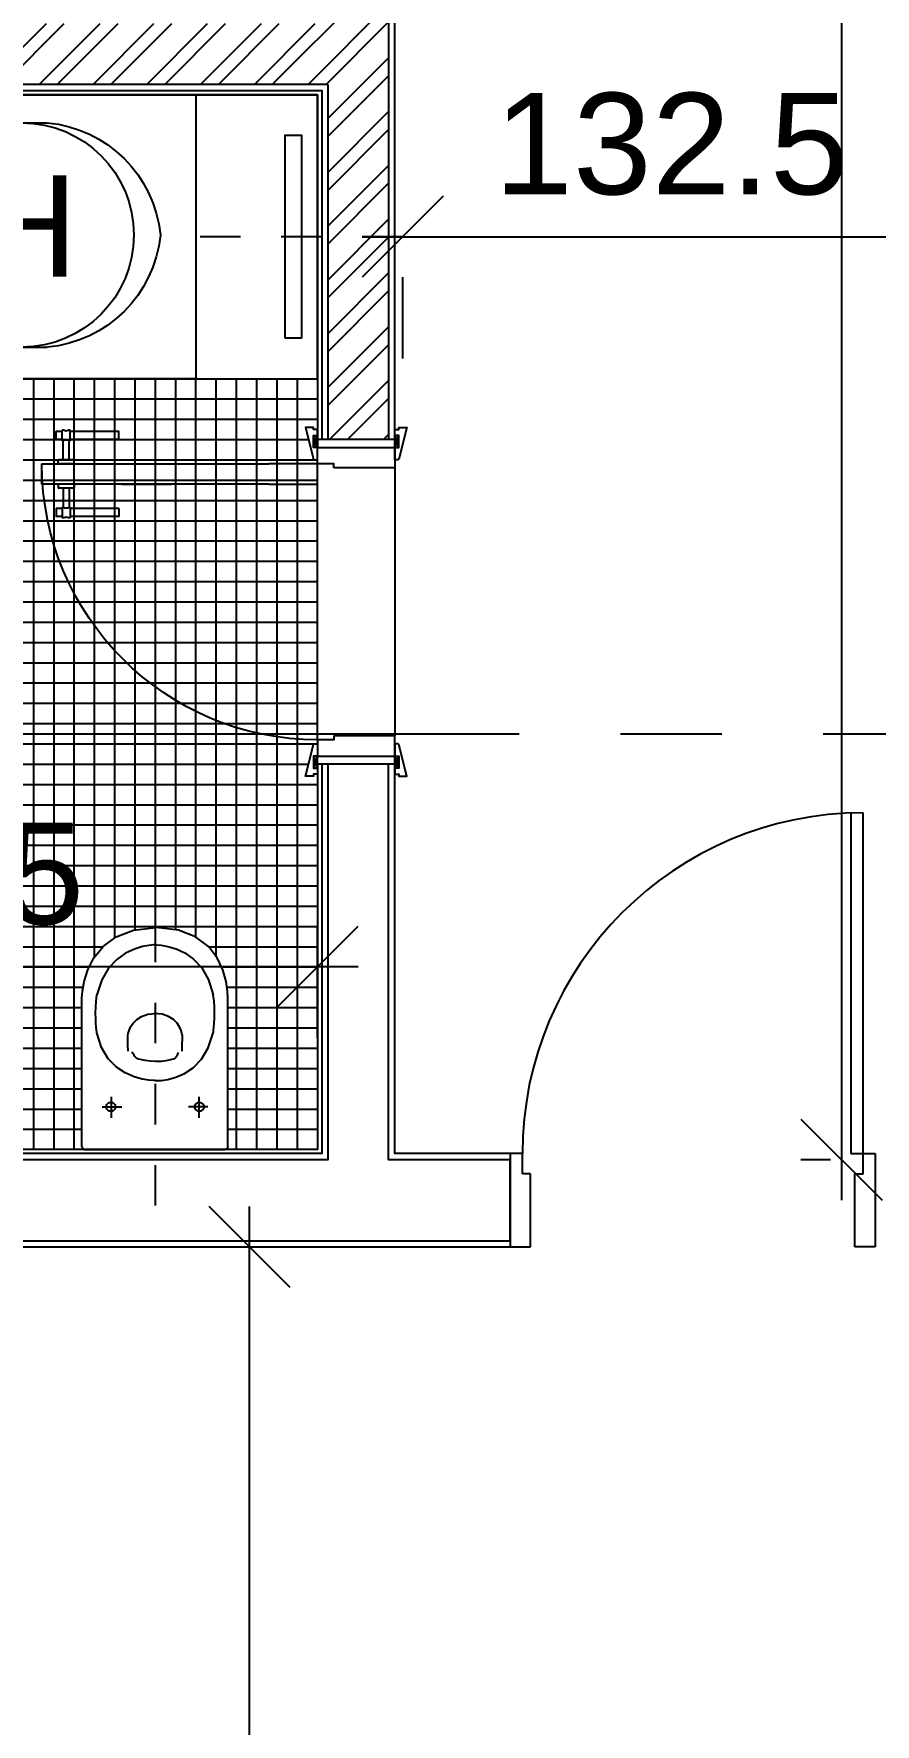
# Model space of a CAD drawing. Extents: x 186.8 to 246.9, y -2.6 to 70.8.
# Drawn here: x 200.941 to 203.016, y 10.409 to 14.575 of the extents above; entities that cross this region are included whole.
import ezdxf
from ezdxf.enums import TextEntityAlignment as Align

# ---------------------------------------------------------------- set-up
doc = ezdxf.new("R2010")
doc.units = 0
doc.header["$MEASUREMENT"] = 0
doc.header["$PDMODE"] = 35
doc.header["$PDSIZE"] = 0.3
for name, pattern in [('AXIS_100$0$A-AXIS$0$PHANTOM', [2.5, 1.25, -0.25, 0.25, -0.25, 0.25, -0.25]), ('CENTER', [2, 1.25, -0.25, 0.25, -0.25]), ('DASHDOTX2', [50.8, 25.4, -12.7, 0, -12.7]), ('HIDDEN', [0.3, 0.2, -0.1])]:
    doc.linetypes.add(name, pattern=pattern)
doc.layers.get('0').update_dxf_attribs({"linetype": 'CONTINUOUS'})
doc.layers.get('DEFPOINTS').update_dxf_attribs({"linetype": 'CONTINUOUS'})
for name, color, linetype in [('A-AXIS-SANITARY', 10, 'DASHDOTX2'), ('a-dim', 3, 'CONTINUOUS'), ('A-DOORS', 1, 'CONTINUOUS'), ('A-FLOR-PFIX', 61, 'CONTINUOUS'), ('A-HATCH-WALL', 8, 'CONTINUOUS'), ('A-heater', 61, 'CONTINUOUS'), ('A-HEATER-axis', 5, 'HIDDEN'), ('A-NOMENCLATURE', 3, 'CONTINUOUS'), ('A-PLASTER', 8, 'CONTINUOUS'), ('A-PORTE', 1, 'CONTINUOUS'), ('A-PROJ-TIL-BATH', 8, 'CONTINUOUS'), ('A-SANIT', 95, 'CONTINUOUS'), ('A-SECT-TILE', 12, 'CONTINUOUS'), ('A-WALL', 4, 'CONTINUOUS'), ('AXIS_100$0$A-AXIS-100', 10, 'AXIS_100$0$A-AXIS$0$PHANTOM')]:
    doc.layers.add(name, color=color, linetype=linetype)
doc.styles.add('A100-STEXT', font='ARIAL.TTF', dxfattribs={"height": 0.25})
doc.dimstyles.new('A100-DIM', dxfattribs={"dimtxt": 0.25, "dimasz": 0.2, "dimexe": 0.1, "dimexo": 0.3, "dimgap": 0.1, "dimtad": 1, "dimlfac": 100, "dimrnd": 0.5, "dimdsep": 46, "dimtxsty": 'A100-STEXT', "dimblk1": 'OBLIQUE', "dimblk2": 'OBLIQUE', "dimsah": 1, "dimcen": -0.05, "dimdle": 0.1, "dimclrd": 15, "dimclre": 15, "dimclrt": 256, "dimadec": 0, "dimazin": 0, "dimtfac": 0.28, "dimtix": 1, "dimtmove": 2, "dimatfit": 3, "dimldrblk": 'OBLIQUE', "dimfxl": 0, "dimtolj": 1, "dimarcsym": 0})

# ---------------------------------------------------------------- blocks, each defined once
blk = doc.blocks.new('bathtub')
at = {"layer": 'A-SANIT'}
for p, q in [((-0.7, 0), (-0.7, 1.7)), ((0, 0), (0, 1.7)), ((-0.5761, 1.3825), (-0.5761, 0.9759)), ((-0.1322, 1.3819), (-0.1322, 0.9753)), ((-0.6305, 1.3586), (-0.6305, 0.3667)), ((-0.0778, 1.3586), (-0.0778, 0.3667)), ((-0.6305, 0.9759), (-0.5761, 0.9759)), ((-0.0778, 0.9753), (-0.1322, 0.9753)), ((-0.6305, 0.937), (-0.5916, 0.937)), ((-0.5761, 0.9214), (-0.5761, 0.8903)), ((-0.1322, 0.9208), (-0.1322, 0.8897)), ((-0.0778, 0.9364), (-0.1167, 0.9364)), ((-0.6305, 0.8747), (-0.5916, 0.8747)), ((-0.6305, 0.8359), (-0.5851, 0.8359)), ((-0.0778, 0.8353), (-0.1232, 0.8353)), ((-0.0778, 0.8742), (-0.1167, 0.8742))]:
    blk.add_line(p, q, dxfattribs=at)
blk.add_lwpolyline([(0, 1.7), (-0.7, 1.7), (-0.7, 0), (0, 0)], close=True, dxfattribs=at)
for centre, radius, start, end in [((-0.3498, 1.3363), 0.2816, 90.8902, 175.4646), ((-0.3661, 1.3819), 0.21, 86.743, 180), ((-0.3573, 1.3377), 0.2803, 4.283, 89.3622), ((-0.3422, 1.3819), 0.21, 0, 93.257), ((-0.5916, 0.9214), 0.0156, 0, 90), ((-0.1167, 0.9208), 0.0156, 90, 180), ((-0.5916, 0.8903), 0.0156, 270, 0), ((-0.1167, 0.8897), 0.0156, 180, 270), ((-0.5851, 0.8203), 0.0156, 23.3684, 90), ((-0.1232, 0.8197), 0.0156, 90, 156.6316), ((-5.5617, 1.4689), 5.0395, 348.0986, 352.3207), ((-0.6191, 0.8056), 0.0526, 349.51, 23.3684), ((-0.0892, 0.805), 0.0526, 156.6316, 190.49), ((4.8534, 1.4689), 5.0395, 187.6793, 191.9014), ((-0.3542, 0.4296), 0.2764, 180, 0), ((-0.3245, 0.3937), 0.3073, 185.0523, 264.4541), ((-0.3838, 0.3937), 0.3073, 275.5459, 354.9477)]:
    blk.add_arc(centre, radius, start, end, dxfattribs=at)
blk = doc.blocks.new('A$C45807027')
at = {"layer": 'A-DOORS'}
for p, q in [((0, 0.009), (-0.009, -0.019)), ((-0.009, 0.009), (0, -0.019)), ((0.19, 0.009), (0.199, -0.019)), ((0.199, 0.009), (0.19, -0.019)), ((0.68, 0.0005), (0.68, 0.0195)), ((0.6805, 0.02), (0.8, 0.02)), ((0.8, -0.003), (0.8, 0.023)), ((0.8, 0.023), (0.805, 0.023)), ((0.815, 0.023), (0.82, 0.023)), ((0.82, -0.003), (0.82, 0.023)), ((0.82, 0.02), (0.8345, 0.02)), ((0.835, 0.0005), (0.835, 0.0195)), ((0.6805, 0), (0.8, 0)), ((0.8, -0.003), (0.8025, -0.003)), ((0.8025, -0.05), (0.8025, -0.003)), ((0.8175, -0.05), (0.8175, -0.003)), ((0.8175, -0.003), (0.82, -0.003)), ((0.82, 0), (0.8345, 0)), ((0.19, -0.11), (0.19, -0.06)), ((0.19, -0.06), (0.31, -0.06)), ((0.75, -0.06), (0.31, -0.06)), ((0.673, -0.06), (0.55, -0.06)), ((0.87, -0.06), (0.75, -0.06)), ((0.79, -0.06), (0.79, -0.052)), ((0.79, -0.06), (0.83, -0.06)), ((0.792, -0.05), (0.828, -0.05)), ((0.83, -0.06), (0.83, -0.052)), ((0.87, -0.11), (0.87, -0.06)), ((0.31, -0.11), (0.19, -0.11)), ((0.31, -0.11), (0.75, -0.11)), ((0.673, -0.11), (0.55, -0.11)), ((0.75, -0.11), (0.87, -0.11)), ((0.79, -0.11), (0.79, -0.118)), ((0.79, -0.11), (0.83, -0.11)), ((0.792, -0.12), (0.828, -0.12)), ((0.8025, -0.12), (0.8025, -0.167)), ((0.8175, -0.12), (0.8175, -0.167)), ((0.83, -0.11), (0.83, -0.118)), ((0.68, -0.1705), (0.68, -0.1895)), ((0.6805, -0.17), (0.8, -0.17)), ((0.6805, -0.19), (0.8, -0.19)), ((0.8, -0.167), (0.8, -0.193)), ((0.8, -0.167), (0.8025, -0.167)), ((0.8, -0.193), (0.805, -0.193)), ((0.815, -0.193), (0.82, -0.193)), ((0.8175, -0.167), (0.82, -0.167)), ((0.82, -0.167), (0.82, -0.193)), ((0.82, -0.17), (0.8345, -0.17)), ((0.82, -0.19), (0.8345, -0.19)), ((0.835, -0.1705), (0.835, -0.1895)), ((0, -0.809), (-0.009, -0.781)), ((-0.009, -0.809), (0, -0.781)), ((0.19, -0.809), (0.199, -0.781)), ((0.199, -0.809), (0.19, -0.781))]:
    blk.add_line(p, q, dxfattribs=at)
at = {"layer": 'A-DOORS', "color": 8}
for p, q in [((0, -0.07), (0, -0.73)), ((0.19, -0.74), (0.19, -0.06))]:
    blk.add_line(p, q, dxfattribs=at)
at = {"layer": 'A-DOORS'}
for points in [[(0, 0.01), (0, 0.025), (-0.01, 0.025), (-0.01, 0.03), (-0.03, 0.03), (-0.0104, -0.0482, 0.381769), (-0.0084, -0.05), (0, -0.05), (0, -0.02), (-0.01, -0.02), (-0.01, 0.01), (0, 0.01)], [(0.19, 0.01), (0.19, 0.025), (0.2, 0.025), (0.2, 0.03), (0.22, 0.03), (0.2004, -0.0482, -0.381769), (0.1984, -0.05), (0.19, -0.05), (0.19, -0.02), (0.2, -0.02), (0.2, 0.01), (0.19, 0.01)], [(0, -0.81), (0, -0.825), (-0.01, -0.825), (-0.01, -0.83), (-0.03, -0.83), (-0.0104, -0.7518, -0.381769), (-0.0084, -0.75), (0, -0.75), (0, -0.78), (-0.01, -0.78), (-0.01, -0.81), (0, -0.81)], [(0.19, -0.81), (0.19, -0.825), (0.2, -0.825), (0.2, -0.83), (0.22, -0.83), (0.2004, -0.7518, 0.381769), (0.1984, -0.75), (0.19, -0.75), (0.19, -0.78), (0.2, -0.78), (0.2, -0.81), (0.19, -0.81)]]:
    blk.add_lwpolyline(points, format="xyb", dxfattribs=at)
for points in [[(0, 0.009), (0, -0.019), (-0.009, -0.019), (-0.009, 0.009)], [(0.19, 0.009), (0.19, -0.019), (0.199, -0.019), (0.199, 0.009)], [(0, -0.809), (0, -0.781), (-0.009, -0.781), (-0.009, -0.809)], [(0.19, -0.809), (0.19, -0.781), (0.199, -0.781), (0.199, -0.809)]]:
    blk.add_lwpolyline(points, close=True, dxfattribs=at)
for points in [[(0, 0), (0.19, 0), (0.19, -0.02), (0, -0.02), (0, 0)], [(0.19, -0.02), (0, -0.02), (0, -0.07), (0.15, -0.07)], [(0.15, -0.07), (0.15, -0.06), (0.19, -0.06), (0.19, -0.02)], [(0.19, -0.78), (0, -0.78), (0, -0.73), (0.15, -0.73)], [(0.15, -0.73), (0.15, -0.74), (0.19, -0.74), (0.19, -0.78)], [(0, -0.8), (0.19, -0.8), (0.19, -0.78), (0, -0.78), (0, -0.8)]]:
    blk.add_lwpolyline(points, dxfattribs=at)
blk.add_arc((0.1897, -0.0597), 0.6803, 270.0254, 359.9746, dxfattribs=at)
at = {"layer": 'A-DOORS', "extrusion": (0, 0, -1)}
for centre, major_axis, start_param, end_param in [((0.6805, 0.0195), (-0.000354, 0.000354), 5.497787, 7.068583), ((0.6805, 0.0005), (0.000354, 0.000354), 2.356194, 3.926991), ((0.81, 0.0306), (-0.00642, 0.00642), 3.344077, 4.509904), ((0.8345, 0.0195), (0.000354, 0.000354), -0.785398, 0.785398), ((0.8345, 0.0005), (-0.000354, 0.000354), 2.356194, 3.926991), ((0.81, -0.021), (-0.0138, 0.0138), 0.390607, 1.180189), ((0.792, -0.052), (-0.00141, 0.00141), 5.497787, 7.068583), ((0.828, -0.052), (0.00141, 0.00141), -0.785398, 0.785398), ((0.792, -0.118), (-0.00141, 0.00141), 3.926991, 5.497787), ((0.828, -0.118), (-0.00141, 0.00141), 2.356194, 3.926991), ((0.6805, -0.1705), (-0.000354, 0.000354), 5.497787, 7.068583), ((0.6805, -0.1895), (0.000354, 0.000354), 2.356194, 3.926991), ((0.81, -0.149), (-0.0138, 0.0138), 3.5322, 4.321782), ((0.81, -0.2006), (-0.00642, 0.00642), 0.202485, 1.368312), ((0.8345, -0.1705), (0.000354, 0.000354), -0.785398, 0.785398), ((0.8345, -0.1895), (0.000354, 0.000354), 0.785398, 2.356194)]:
    blk.add_ellipse(centre, major_axis=major_axis, ratio=1, start_param=start_param, end_param=end_param, dxfattribs=at)
blk = doc.blocks.new('A$C1C8D3502')
at = {"layer": 'A-heater'}
blk.add_lwpolyline([(0, -0.5), (0, 0), (-0.04, 0), (-0.04, -0.5)], close=True, dxfattribs=at)
at = {"layer": 'A-HEATER-axis', "ltscale": 0.5}
blk.add_line((-0.29, -0.25), (0.25, -0.25), dxfattribs=at)
blk = doc.blocks.new('A$C4412624D')
for points in [[(-363.316505, 205.931824, 0), (-369.377186, 205.812927, 0), (-385.619804, 204.401184, 0), (-409.135235, 200.113983, 0), (-437.014357, 191.368836, 0), (-466.348038, 176.583069, 0), (-494.227158, 154.174194, 0), (-517.742592, 122.559601, 0), (-533.985207, 80.156738, 0), (-540.045876, 25.382996, 0)], [(-7.305237, 205.931824, 0), (-19.51413, 205.931824, 0), (-52.233948, 205.931824, 0), (-99.604431, 205.931824, 0), (-155.76532, 205.931824, 0), (-214.856354, 205.931793, 0), (-271.017242, 205.931793, 0), (-318.387726, 205.931793, 0), (-351.107536, 205.931763, 0), (-363.316406, 205.931763, 0)], [(-7.305237, 205.931824, 0), (-7.054718, 205.891724, 0), (-6.383331, 205.746399, 0), (-5.411285, 205.458283, 0), (-4.258881, 204.989777, 0), (-3.046356, 204.303314, 0), (-1.893951, 203.361298, 0), (-0.921936, 202.126221, 0), (-0.250519, 200.560455, 0), (0, 198.626465, 0)], [(-497.934326, 27.701111, 0), (-497.803253, 31.697464, 0), (-496.723526, 42.562134, 0), (-493.665352, 58.608521, 0), (-487.598946, 78.150055, 0), (-477.494526, 99.500153, 0), (-462.322313, 120.972229, 0), (-441.052518, 140.879669, 0), (-412.655359, 157.53595, 0), (-376.101051, 169.254425, 0)], [(-283.871368, 169.254578, 0), (-285.531082, 169.495087, 0), (-290.24971, 170.096344, 0), (-297.636414, 170.87796, 0), (-307.300392, 171.659577, 0), (-318.850838, 172.260834, 0), (-331.896935, 172.501343, 0), (-346.047874, 172.200714, 0), (-360.912849, 171.17862, 0), (-376.101044, 169.254608, 0)], [(-167.899292, 27.713638, 0), (-167.94632, 31.783478, 0), (-168.779755, 42.831787, 0), (-171.43811, 59.116745, 0), (-176.960022, 78.896546, 0), (-186.383972, 100.429382, 0), (-200.748535, 121.973389, 0), (-221.092255, 141.786835, 0), (-248.453674, 158.127808, 0), (-283.871368, 169.254547, 0)], [(-0.000031, 198.626618, 0), (-0.000031, 186.942688, 0), (-0.000031, 155.629791, 0), (-0.000031, 110.296204, 0), (-0.000031, 56.550171, 0), (0, 0, 0), (0, -53.746025, 0), (0, -99.079628, 0), (0.000031, -130.392528, 0), (0.000031, -142.076446, 0)], [(-128.633087, 134.554077, 0), (-126.879395, 134.554077, 0), (-122.179504, 134.554077, 0), (-115.375183, 134.554077, 0), (-107.308197, 134.554077, 0), (-98.820343, 134.554108, 0), (-90.753357, 134.554108, 0), (-83.949036, 134.554108, 0), (-79.249146, 134.554138, 0), (-77.495453, 134.554138, 0)], [(-93.019531, 135.467438, 0), (-93.196075, 137.437134, 0), (-93.705109, 139.291046, 0), (-94.515656, 140.998169, 0), (-95.596771, 142.527588, 0), (-96.917511, 143.848328, 0), (-98.446899, 144.929444, 0), (-100.154022, 145.740021, 0), (-102.007935, 146.249054, 0), (-103.977631, 146.425629, 0), (-103.977631, 146.425537, 0), (-105.947327, 146.248993, 0), (-107.801239, 145.73996, 0), (-109.508362, 144.929413, 0), (-111.03775, 143.848328, 0), (-112.358459, 142.527588, 0), (-113.439575, 140.99823, 0), (-114.250092, 139.291107, 0), (-114.759094, 137.437256, 0), (-114.935638, 135.46759, 0), (-114.93573, 135.467438, 0), (-114.759186, 133.497742, 0), (-114.250153, 131.643829, 0), (-113.439606, 129.936707, 0), (-112.35849, 128.407288, 0), (-111.03775, 127.086548, 0), (-109.508362, 126.005432, 0), (-107.801239, 125.194855, 0), (-105.947327, 124.685822, 0), (-103.977631, 124.509247, 0), (-103.977631, 124.509339, 0), (-102.007935, 124.685883, 0), (-100.154022, 125.194916, 0), (-98.446899, 126.005463, 0), (-96.917511, 127.086548, 0), (-95.596802, 128.407288, 0), (-94.515686, 129.936646, 0), (-93.70517, 131.643768, 0), (-93.196167, 133.49762, 0), (-93.019623, 135.467285, 0)], [(-103.977631, 156.470307, 0), (-103.977631, 154.841889, 0), (-103.977631, 150.477722, 0), (-103.977631, 144.159454, 0), (-103.977631, 136.668732, 0), (-103.977661, 128.787171, 0), (-103.977661, 121.296448, 0), (-103.977661, 114.97818, 0), (-103.977692, 110.614014, 0), (-103.977692, 108.985626, 0)], [(-239.127029, 93.496338, 0), (-244.453003, 93.570557, 0), (-249.945557, 93.674713, 0), (-255.392944, 93.798554, 0), (-260.583328, 93.931671, 0), (-265.304947, 94.063751, 0), (-269.345993, 94.184479, 0), (-272.494675, 94.283508, 0), (-274.5392, 94.350495, 0), (-275.267776, 94.375122, 0), (-275.267746, 94.375122, 0), (-277.177994, 94.160919, 0), (-282.297455, 93.202637, 0), (-289.709213, 91.026795, 0), (-298.496338, 87.159912, 0), (-307.741928, 81.128479, 0), (-316.529068, 72.45903, 0), (-323.940826, 60.67807, 0), (-329.060295, 45.312103, 0), (-330.970551, 25.887634, 0)], [(-222.988953, 73.828949, 0), (-223.338638, 74.133179, 0), (-224.304276, 74.948532, 0), (-225.760712, 76.128952, 0), (-227.582809, 77.528443, 0), (-229.645447, 79.000946, 0), (-231.823486, 80.400421, 0), (-233.99176, 81.580872, 0), (-236.025146, 82.39621, 0), (-237.798523, 82.70047, 0)], [(-222.988953, 73.828949, 0), (-222.415253, 72.286972, 0), (-220.969742, 67.851441, 0), (-219.065781, 60.807938, 0), (-217.11673, 51.442078, 0), (-215.53595, 40.039414, 0), (-214.736816, 26.885574, 0), (-215.132675, 12.266113, 0), (-217.136887, -3.533356, 0), (-221.162842, -20.227234, 0)], [(-363.316505, -149.381658, 0), (-369.377186, -149.461094, 0), (-385.619804, -148.580885, 0), (-409.135235, -145.063267, 0), (-437.014357, -137.230472, 0), (-466.348038, -123.404728, 0), (-494.227158, -101.908272, 0), (-517.742592, -71.063339, 0), (-533.985207, -29.192154, 0), (-540.045876, 25.383057, 0)], [(-497.934326, 27.701111, 0), (-497.877174, 23.658875, 0), (-496.982231, 12.679642, 0), (-494.164284, -3.515335, 0), (-488.338104, -23.204819, 0), (-478.41848, -44.667587, 0), (-463.320183, -66.182388, 0), (-441.957998, -86.028, 0), (-413.246702, -102.483177, 0), (-376.101074, -113.826691, 0)], [(-239.127029, -38.068466, 0), (-244.453003, -38.14267, 0), (-249.945557, -38.246841, 0), (-255.392944, -38.370651, 0), (-260.583328, -38.503769, 0), (-265.304947, -38.635849, 0), (-269.345993, -38.756561, 0), (-272.494675, -38.855591, 0), (-274.5392, -38.922577, 0), (-275.267776, -38.947189, 0), (-275.267746, -38.947235, 0), (-277.177994, -38.733047, 0), (-282.297455, -37.774811, 0), (-289.709213, -35.599045, 0), (-298.496338, -31.732208, 0), (-307.741928, -25.700821, 0), (-316.529068, -17.031387, 0), (-323.940826, -5.250381, 0), (-329.060295, 10.115692, 0), (-330.970551, 29.540344, 0)], [(-167.899292, 27.713638, 0), (-167.835449, 23.744888, 0), (-168.391693, 12.949295, 0), (-170.689728, -3.00711, 0), (-175.851273, -22.458359, 0), (-184.998032, -43.738403, 0), (-199.251709, -65.181274, 0), (-219.733994, -85.120949, 0), (-247.56662, -101.891426, 0), (-283.871277, -113.826691, 0)], [(-221.162796, -20.227218, 0), (-221.512482, -20.531448, 0), (-222.478119, -21.346786, 0), (-223.934555, -22.527222, 0), (-225.756668, -23.926681, 0), (-227.819305, -25.39917, 0), (-229.99733, -26.79863, 0), (-232.165619, -27.97905, 0), (-234.19902, -28.794388, 0), (-235.972382, -29.098617, 0)], [(-128.633087, -79.126785, 0), (-126.879395, -79.126785, 0), (-122.179504, -79.126785, 0), (-115.375183, -79.126785, 0), (-107.308197, -79.126793, 0), (-98.820343, -79.126793, 0), (-90.753357, -79.1268, 0), (-83.949036, -79.1268, 0), (-79.249146, -79.126808, 0), (-77.495453, -79.126816, 0)], [(-93.019531, -80.039558, 0), (-93.196075, -78.069855, 0), (-93.705109, -76.215965, 0), (-94.515656, -74.508842, 0), (-95.596771, -72.979439, 0), (-96.917511, -71.658707, 0), (-98.446899, -70.577591, 0), (-100.154022, -69.767044, 0), (-102.007935, -69.258026, 0), (-103.977631, -69.081474, 0), (-103.977631, -69.081459, 0), (-105.947327, -69.258011, 0), (-107.801239, -69.767036, 0), (-109.508362, -70.577583, 0), (-111.03775, -71.658699, 0), (-112.358459, -72.979431, 0), (-113.439575, -74.508835, 0), (-114.250092, -76.21595, 0), (-114.759094, -78.069839, 0), (-114.935638, -80.039543, 0), (-114.93573, -80.039558, 0), (-114.759186, -82.009262, 0), (-114.250153, -83.863159, 0), (-113.439606, -85.570282, 0), (-112.35849, -87.099686, 0), (-111.03775, -88.420425, 0), (-109.508362, -89.501541, 0), (-107.801239, -90.312088, 0), (-105.947327, -90.821113, 0), (-103.977631, -90.997673, 0), (-103.977631, -90.997658, 0), (-102.007935, -90.821106, 0), (-100.154022, -90.31208, 0), (-98.446899, -89.501533, 0), (-96.917511, -88.420418, 0), (-95.596802, -87.099678, 0), (-94.515686, -85.570274, 0), (-93.70517, -83.863144, 0), (-93.196167, -82.009254, 0), (-93.019623, -80.039543, 0)], [(-103.977631, -101.042419, 0), (-103.977631, -99.414001, 0), (-103.977631, -95.049827, 0), (-103.977631, -88.731552, 0), (-103.977631, -81.240814, 0), (-103.977661, -73.359253, 0), (-103.977661, -65.868515, 0), (-103.977661, -59.550239, 0), (-103.977692, -55.186066, 0), (-103.977692, -53.557648, 0)], [(-283.871368, -113.826683, 0), (-285.531082, -114.067184, 0), (-290.24971, -114.668434, 0), (-297.636414, -115.450065, 0), (-307.300392, -116.231693, 0), (-318.850838, -116.832943, 0), (-331.896935, -117.073444, 0), (-346.047874, -116.772819, 0), (-360.912849, -115.750694, 0), (-376.101044, -113.826691, 0)], [(-7.305237, -149.381658, 0), (-19.51413, -149.381658, 0), (-52.233948, -149.381658, 0), (-99.604431, -149.381658, 0), (-155.76532, -149.381658, 0), (-214.856354, -149.38166, 0), (-271.017242, -149.38166, 0), (-318.387726, -149.38166, 0), (-351.107536, -149.381662, 0), (-363.316406, -149.381662, 0)], [(-7.305237, -149.381658, 0), (-7.054718, -149.341568, 0), (-6.383331, -149.196247, 0), (-5.411285, -148.908123, 0), (-4.258881, -148.439623, 0), (-3.046356, -147.753174, 0), (-1.893951, -146.811207, 0), (-0.921936, -145.576141, 0), (-0.250519, -144.010414, 0), (0, -142.076446, 0)]]:
    blk.add_polyline3d(points)
at = {"layer": 'A-AXIS-SANITARY', "linetype": 'CENTER', "ltscale": 0.1}
blk.add_line((136.288241, 26.88557), (-721.794139, 26.885582), dxfattribs=at)
blk = doc.blocks.new('A$C71255917')
at = {"layer": 'A-PROJ-TIL-BATH'}
for p, q in [((-1.4, 0), (0, 0)), ((-1.35, -1.4), (-1.35, 0)), ((-1.3, -1.4), (-1.3, 0)), ((-1.3, -1.4), (-1.3, 0)), ((-1.25, -1.4), (-1.25, 0)), ((-1.2, -1.9), (-1.2, 0)), ((-1.15, -1.4355), (-1.15, 0)), ((-1.1, -1.3903), (-1.1, 0)), ((-1.1, -1.3903), (-1.1, 0)), ((-1.05, -1.3678), (-1.05, 0)), ((-1, -1.3606), (-1, 0)), ((-0.95, -1.3678), (-0.95, 0)), ((-0.9, -1.3903), (-0.9, 0)), ((-0.9, -1.3903), (-0.9, 0)), ((-0.85, -1.4355), (-0.85, 0)), ((-0.8, -1.9), (-0.8, 0)), ((-0.75, -1.9), (-0.75, 0)), ((-0.7, -1.9), (-0.7, 0)), ((-0.7, -1.9), (-0.7, 0)), ((-0.65, -1.9), (-0.65, 0)), ((-0.6, -1.9), (-0.6, 0)), ((-0.55, -1.4254), (-0.55, 0)), ((-0.5, -1.3777), (-0.5, 0)), ((-0.5, -1.3777), (-0.5, 0)), ((-0.45, -1.3585), (-0.45, 0)), ((-0.4, -1.353), (-0.4, 0)), ((-0.35, -1.3582), (-0.35, 0)), ((-0.3, -1.376), (-0.3, 0)), ((-0.3, -1.376), (-0.3, 0)), ((-0.25, -1.4246), (-0.25, 0)), ((-0.2, -1.9), (-0.2, 0)), ((-0.15, -1.9), (-0.15, 0)), ((-0.1, -1.9), (-0.1, 0)), ((-0.1, -1.9), (-0.1, 0)), ((-0.05, -1.9), (-0.05, 0)), ((-1.4, -0.05), (0, -0.05)), ((-1.4, -0.1), (0, -0.1)), ((-1.4, -0.15), (-0.0225, -0.15)), ((-1.4, -0.2), (0, -0.2)), ((-1.4, -0.25), (0, -0.25)), ((-1.4, -0.3), (0, -0.3)), ((-1.4, -0.35), (0, -0.35)), ((-1.4, -0.4), (0, -0.4)), ((-1.4, -0.45), (0, -0.45)), ((-1.4, -0.5), (0, -0.5)), ((-1.4, -0.55), (0, -0.55)), ((-1.4, -0.6), (0, -0.6)), ((-1.4, -0.65), (0, -0.65)), ((-1.4, -0.7), (0, -0.7)), ((-1.4, -0.75), (0, -0.75)), ((-1.4, -0.8), (0, -0.8)), ((-1.4, -0.85), (0, -0.85)), ((-1.4, -0.9), (0, -0.9)), ((-1.4, -0.95), (-0.0225, -0.95)), ((-1.4, -1), (0, -1)), ((-1.4, -1.05), (0, -1.05)), ((-1.4, -1.1), (0, -1.1)), ((-1.4, -1.15), (0, -1.15)), ((-1.4, -1.2), (0, -1.2)), ((-1.4, -1.25), (0, -1.25)), ((-1.4, -1.3), (0, -1.3)), ((-1.4, -1.35), (0, -1.35)), ((-1.4, -1.4), (-1.1139, -1.4)), ((-0.8862, -1.4), (-0.5296, -1.4)), ((-0.2689, -1.4), (0, -1.4)), ((-1.2, -1.45), (-1.16, -1.45)), ((-0.84, -1.45), (-0.563, -1.45)), ((-0.2371, -1.45), (0, -1.45)), ((-1.2, -1.5), (-1.1785, -1.5)), ((-0.8215, -1.5), (-0.5782, -1.5)), ((-0.2236, -1.5), (0, -1.5)), ((-1.2, -1.55), (-1.18, -1.55)), ((-0.82, -1.55), (-0.5814, -1.55)), ((-0.2214, -1.55), (0, -1.55)), ((-1.4, -1.6), (-1.18, -1.6)), ((-1.35, -1.65), (-1.35, -1.6)), ((-1.3, -1.65), (-1.3, -1.6)), ((-1.3, -1.65), (-1.3, -1.6)), ((-1.25, -1.65), (-1.25, -1.6)), ((-0.82, -1.6), (-0.5814, -1.6)), ((-0.2214, -1.6), (0, -1.6)), ((-1.4, -1.65), (-1.18, -1.65)), ((-0.82, -1.65), (-0.5814, -1.65)), ((-0.2214, -1.65), (0, -1.65)), ((-1.2, -1.7), (-1.18, -1.7)), ((-0.82, -1.7), (-0.5814, -1.7)), ((-0.2214, -1.7), (0, -1.7)), ((-1.2, -1.75), (-1.18, -1.75)), ((-0.82, -1.75), (-0.5814, -1.75)), ((-0.2214, -1.75), (0, -1.75)), ((-1.2, -1.8), (-1.18, -1.8)), ((-0.82, -1.8), (-0.5814, -1.8)), ((-0.2214, -1.8), (0, -1.8)), ((-1.4, -1.85), (-1.18, -1.85)), ((-1.35, -1.9), (-1.35, -1.85)), ((-1.3, -1.9), (-1.3, -1.85)), ((-1.3, -1.9), (-1.3, -1.85)), ((-1.25, -1.9), (-1.25, -1.85)), ((-0.82, -1.85), (-0.5814, -1.85)), ((-0.2214, -1.85), (0, -1.85))]:
    blk.add_line(p, q, dxfattribs=at)
blk = doc.blocks.new('P90E23D')
at = {"layer": 'A-PORTE'}
for p, q in [((0, 0), (0, -0.05)), ((0.23, 0), (0, 0)), ((0.23, -0.03), (0.23, 0)), ((0.18, -0.05), (0.18, -0.03)), ((0.18, -0.03), (0.23, -0.03)), ((0, -0.05), (0.18, -0.05)), ((0, -0.9), (0, -0.85)), ((0, -0.85), (0.18, -0.85)), ((0.18, -0.85), (0.18, -0.87)), ((0.18, -0.87), (0.23, -0.87)), ((1.07, -0.84), (0.23, -0.84)), ((0.23, -0.84), (0.23, -0.88)), ((0.23, -0.87), (1.07, -0.87)), ((0.23, -0.87), (0.23, -0.9)), ((0.23, -0.9), (0, -0.9))]:
    blk.add_line(p, q, dxfattribs=at)
blk.add_arc((0.23, -0.87), 0.84, 0, 90, dxfattribs=at)
blk = doc.blocks.new('_OBLIQUE')
at = {"color": 0, "linetype": 'ByBlock'}
blk.add_line((-0.5, -0.5), (0.5, 0.5), dxfattribs=at)
blk = doc.blocks.new('*D74')
at = {"layer": 'a-dim', "color": 15, "lineweight": -2}
for p, q in [((201.4728, 6.715), (201.4728, 11.685)), ((201.2995, 11.585), (201.5728, 11.585)), ((201.2995, 6.815), (201.5728, 6.815))]:
    blk.add_line(p, q, dxfattribs=at)
at = {"layer": 'DEFPOINTS', "color": 0}
for p in [(200.9995, 11.585), (201.4728, 11.585), (200.9995, 6.815)]:
    blk.add_point(p, dxfattribs=at)
at = {"layer": 'a-dim', "color": 15, "lineweight": -2, "xscale": 0.2, "yscale": 0.2, "zscale": 0.2}
for p, rotation in [((201.4728, 11.585), 90), ((201.4728, 6.815), 270)]:
    blk.add_blockref('_OBLIQUE', p, dxfattribs=dict(at, rotation=rotation))
at = {"layer": 'a-dim', "insert": (201.2478, 9.2), "char_height": 0.25, "attachment_point": 5, "rotation": 90, "style": 'A100-STEXT'}
blk.add_mtext('\\A1;477', dxfattribs=at)
blk = doc.blocks.new('*D76')
at = {"layer": 'a-dim', "color": 15, "lineweight": -2}
for p, q in [((201.7505, 14.0749), (203.2755, 14.0749)), ((201.8505, 13.775), (201.8505, 13.9749)), ((203.1755, 13.775), (203.1755, 13.9749))]:
    blk.add_line(p, q, dxfattribs=at)
at = {"layer": 'DEFPOINTS', "color": 0}
for p in [(201.8505, 14.075), (203.1755, 14.075), (203.1755, 14.0749)]:
    blk.add_point(p, dxfattribs=at)
at = {"layer": 'a-dim', "color": 15, "lineweight": -2, "xscale": 0.2, "yscale": 0.2, "zscale": 0.2, "rotation": 180}
blk.add_blockref('_OBLIQUE', (201.8505, 14.0749), dxfattribs=at)
at = {"layer": 'a-dim', "color": 15, "lineweight": -2, "xscale": 0.2, "yscale": 0.2, "zscale": 0.2}
blk.add_blockref('_OBLIQUE', (203.1755, 14.0749), dxfattribs=at)
at = {"layer": 'a-dim', "insert": (202.513, 14.3026), "char_height": 0.25, "attachment_point": 5, "style": 'A100-STEXT'}
blk.add_mtext('\\A1;132.5', dxfattribs=at)
blk = doc.blocks.new('*D77')
at = {"layer": 'a-dim', "color": 15, "lineweight": -2}
for p, q in [((202.9325, 20.465), (202.9325, 11.7)), ((202.9055, 20.365), (202.8325, 20.365)), ((202.9055, 11.8), (202.8325, 11.8))]:
    blk.add_line(p, q, dxfattribs=at)
at = {"layer": 'DEFPOINTS', "color": 0}
for p in [(203.2055, 20.365), (202.9325, 11.8), (203.2055, 11.8)]:
    blk.add_point(p, dxfattribs=at)
at = {"layer": 'a-dim', "color": 15, "lineweight": -2, "xscale": 0.2, "yscale": 0.2, "zscale": 0.2}
for p, rotation in [((202.9325, 20.365), 90), ((202.9325, 11.8), 270)]:
    blk.add_blockref('_OBLIQUE', p, dxfattribs=dict(at, rotation=rotation))
at = {"layer": 'a-dim', "insert": (202.7048, 16.0825), "char_height": 0.25, "attachment_point": 5, "rotation": 90, "style": 'A100-STEXT'}
blk.add_mtext('\\A1;856.5', dxfattribs=at)
blk = doc.blocks.new('*D87')
at = {"layer": 'a-dim', "color": 15, "lineweight": -2}
for p, q in [((199.6155, 12.1), (199.6155, 12.376)), ((201.6405, 12.1), (201.6405, 12.376)), ((199.5155, 12.276), (201.7405, 12.276))]:
    blk.add_line(p, q, dxfattribs=at)
at = {"layer": 'DEFPOINTS', "color": 0}
for p in [(201.6405, 12.276), (199.6155, 11.8), (201.6405, 11.8)]:
    blk.add_point(p, dxfattribs=at)
at = {"layer": 'a-dim', "color": 15, "lineweight": -2, "xscale": 0.2, "yscale": 0.2, "zscale": 0.2, "rotation": 180}
blk.add_blockref('_OBLIQUE', (199.6155, 12.276), dxfattribs=at)
at = {"layer": 'a-dim', "color": 15, "lineweight": -2, "xscale": 0.2, "yscale": 0.2, "zscale": 0.2}
blk.add_blockref('_OBLIQUE', (201.6405, 12.276), dxfattribs=at)
at = {"layer": 'a-dim', "insert": (200.628, 12.5036), "char_height": 0.25, "attachment_point": 5, "style": 'A100-STEXT'}
blk.add_mtext('\\A1;202.5', dxfattribs=at)

msp = doc.modelspace()

# ---------------------------------------------------------------- hatches: boundary and pattern name
at = {"layer": 'A-HATCH-WALL'}
h = msp.add_hatch(dxfattribs=at)
h.set_pattern_fill('ANSI32', color=256, scale=0.25, style=0)
h.set_pattern_definition([(45, (195.38718, -3e-10), (-0.06629126, 0.06629126), []), (45, (195.43137, -3e-10), (-0.06629126, 0.06629126), [])])
h.paths.add_polyline_path([(201.81554, 15.2), (201.66554, 15.2), (201.66554, 14.6), (199.61554, 14.6), (199.61554, 17.25), (199.51554, 17.25), (199.51554, 13.45), (199.61554, 13.45), (199.61554, 14.45), (201.66554, 14.45), (201.66554, 13.575), (201.81554, 13.575)])

# ---------------------------------------------------------------- linework, layer by layer
at = {"layer": 'A-FLOR-PFIX'}
msp.add_lwpolyline([(201.34054, 13.725), (201.64054, 13.725), (201.64054, 14.425), (201.34054, 14.425)], close=True, dxfattribs=at)
at = {"layer": 'A-PLASTER'}
for points in [[(201.83054, 13.575), (201.83054, 15.215), (201.65054, 15.215), (201.65054, 14.615), (199.63054, 14.615), (199.63054, 20.365), (200.41554, 20.365)], [(202.11554, 11.815), (201.83054, 11.815), (201.83054, 12.775)], [(199.68554, 6.8), (199.68554, 6.815), (199.63054, 6.815), (199.63054, 11.585), (202.11554, 11.585)]]:
    msp.add_lwpolyline(points, dxfattribs=at)
at = {"layer": 'A-SECT-TILE'}
for points in [[(201.65054, 12.775), (201.65054, 11.815), (199.63054, 11.815), (199.63054, 14.435), (201.65054, 14.435), (201.65054, 13.575)], [(201.64054, 12.775), (201.64054, 11.825), (199.64054, 11.825), (199.64054, 14.425), (201.64054, 14.425), (201.64054, 13.575)]]:
    msp.add_lwpolyline(points, dxfattribs=at)
at = {"layer": 'A-WALL'}
for p, q in [((201.81554, 15.2), (201.81554, 13.575)), ((201.66554, 14.45), (199.61554, 14.45)), ((201.66554, 14.45), (201.66554, 13.575)), ((201.81554, 13.575), (201.66554, 13.575))]:
    msp.add_line(p, q, dxfattribs=at)
msp.add_lwpolyline([(199.31554, 12.85), (199.31554, 11.1), (199.61554, 11.1), (199.61554, 11.6), (202.11554, 11.6), (202.11554, 11.8), (201.81554, 11.8), (201.81554, 12.775), (201.66554, 12.775), (201.66554, 11.8), (199.61554, 11.8)], dxfattribs=at)
at = {"layer": 'AXIS_100$0$A-AXIS-100'}
msp.add_line((193.38718, 12.85), (240.59652, 12.85), dxfattribs=at)

# ---------------------------------------------------------------- block references
at = {"layer": 'A-DOORS', "xscale": -1, "rotation": 359.9999999937924}
msp.add_blockref('A$C45807027', (201.83054, 13.575), dxfattribs=at)
at = {"layer": 'A-DOORS', "rotation": 90}
msp.add_blockref('P90E23D', (202.11554, 11.585), dxfattribs=at)
at = {"layer": 'A-FLOR-PFIX', "xscale": -1, "rotation": 90}
msp.add_blockref('bathtub', (201.34054, 13.725), dxfattribs=at)
at = {"layer": 'A-FLOR-PFIX', "xscale": -0.001013189780223911, "yscale": 0.001013189780223911, "zscale": 0.001013189780229412, "rotation": 90.00000000321448}
msp.add_blockref('A$C4412624D', (201.26778, 11.825), dxfattribs=at)
at = {"layer": 'A-PROJ-TIL-BATH', "xscale": -1}
msp.add_blockref('A$C1C8D3502', (201.56054, 14.325), dxfattribs=at)
at = {"layer": 'A-PROJ-TIL-BATH'}
msp.add_blockref('A$C71255917', (201.64054, 13.725), dxfattribs=at)

# ---------------------------------------------------------------- texts
at = {"layer": 'A-NOMENCLATURE', "style": 'A100-STEXT'}
msp.add_text('BATH', height=0.25, dxfattribs=at).set_placement((200.58357, 14.10132), align=Align.MIDDLE)

# ---------------------------------------------------------------- dimensions: what is measured, and where the dimension line sits
at = {"layer": 'a-dim'}
for p1, p2, distance, picture, middle in [((203.20554, 20.365), (203.20554, 11.8), -0.27305, '*D77', (202.70485, 16.0825)), ((201.85055, 14.075), (203.17554, 14.075), -0.00013, '*D76', (202.51304, 14.3026)), ((199.61554, 11.8), (201.64054, 11.8), 0.47596, '*D87', (200.62804, 12.5036)), ((200.99954, 6.815), (200.99954, 11.585), -0.47329, '*D74', (201.24784, 9.2))]:
    dim = msp.add_aligned_dim(p1=p1, p2=p2, distance=distance, dimstyle='A100-DIM', dxfattribs=at)
    dim.commit()
    dim.dimension.update_dxf_attribs({"geometry": picture, "text_midpoint": middle})

doc.saveas('drawing.dxf')
